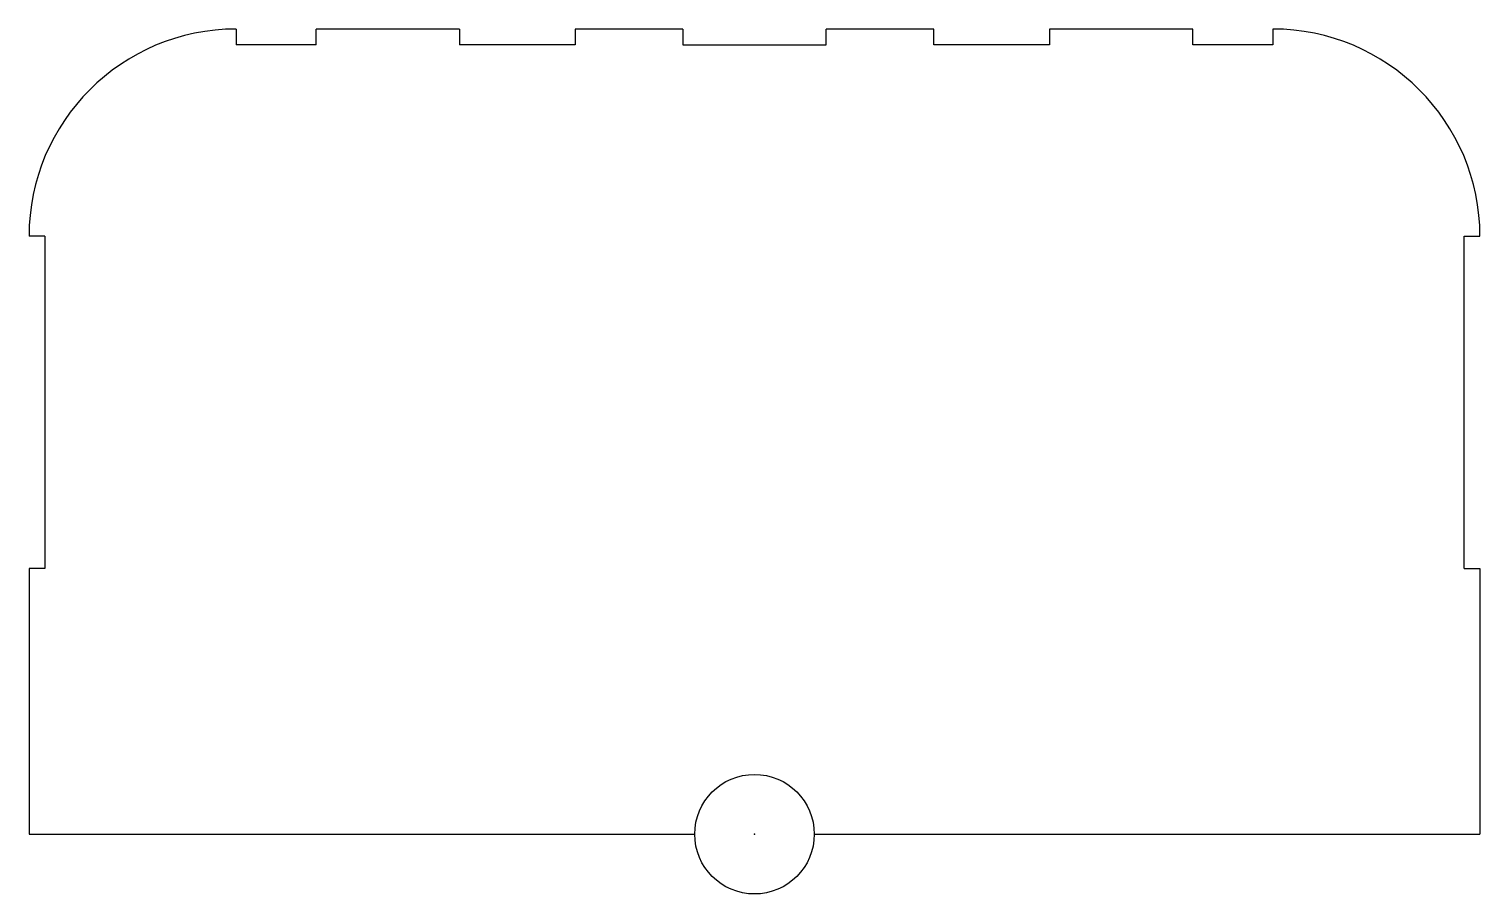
# Model space of a CAD drawing. Header units: millimetres. Extents: x -182 to 182, y -15 to 202.
import ezdxf

# ---------------------------------------------------------------- set-up
doc = ezdxf.new("R2010")
doc.units = ezdxf.units.MM
doc.layers.get('0').update_dxf_attribs({"linetype": 'CONTINUOUS'})

msp = doc.modelspace()

# ---------------------------------------------------------------- linework, layer by layer
for p, q in [((-130, 202), (-130, 198)), ((-110, 198), (-110, 202)), ((-74, 202), (-110, 202)), ((-74, 202), (-74, 198)), ((-18, 202), (-45, 202)), ((-45, 202), (-45, 198)), ((-18, 202), (-18, 198)), ((18, 198), (18, 202)), ((45, 202), (18, 202)), ((45, 198), (45, 202)), ((74, 202), (74, 198)), ((110, 202), (74, 202)), ((110, 198), (110, 202)), ((130, 202), (130, 198)), ((-110, 198), (-130, 198)), ((-45, 198), (-74, 198)), ((-18, 198), (18, 198)), ((74, 198), (45, 198)), ((130, 198), (110, 198)), ((-178, 150), (-182, 150)), ((-178, 150), (-178, 66.67)), ((178, 150), (182, 150)), ((178, 66.67), (178, 150)), ((-182, 66.67), (-182, 0)), ((-178, 66.67), (-182, 66.67)), ((178, 66.67), (182, 66.67)), ((182, 66.67), (182, 0)), ((-182, 0), (-15, 0)), ((15, 0), (182, 0))]:
    msp.add_line(p, q)
msp.add_circle((0, 0), 15)
for centre, start, end in [((-130, 150), 90, 180), ((130, 150), 0, 90)]:
    msp.add_arc(centre, 52, start, end)
msp.add_point((0, 0))

doc.saveas('drawing.dxf')
